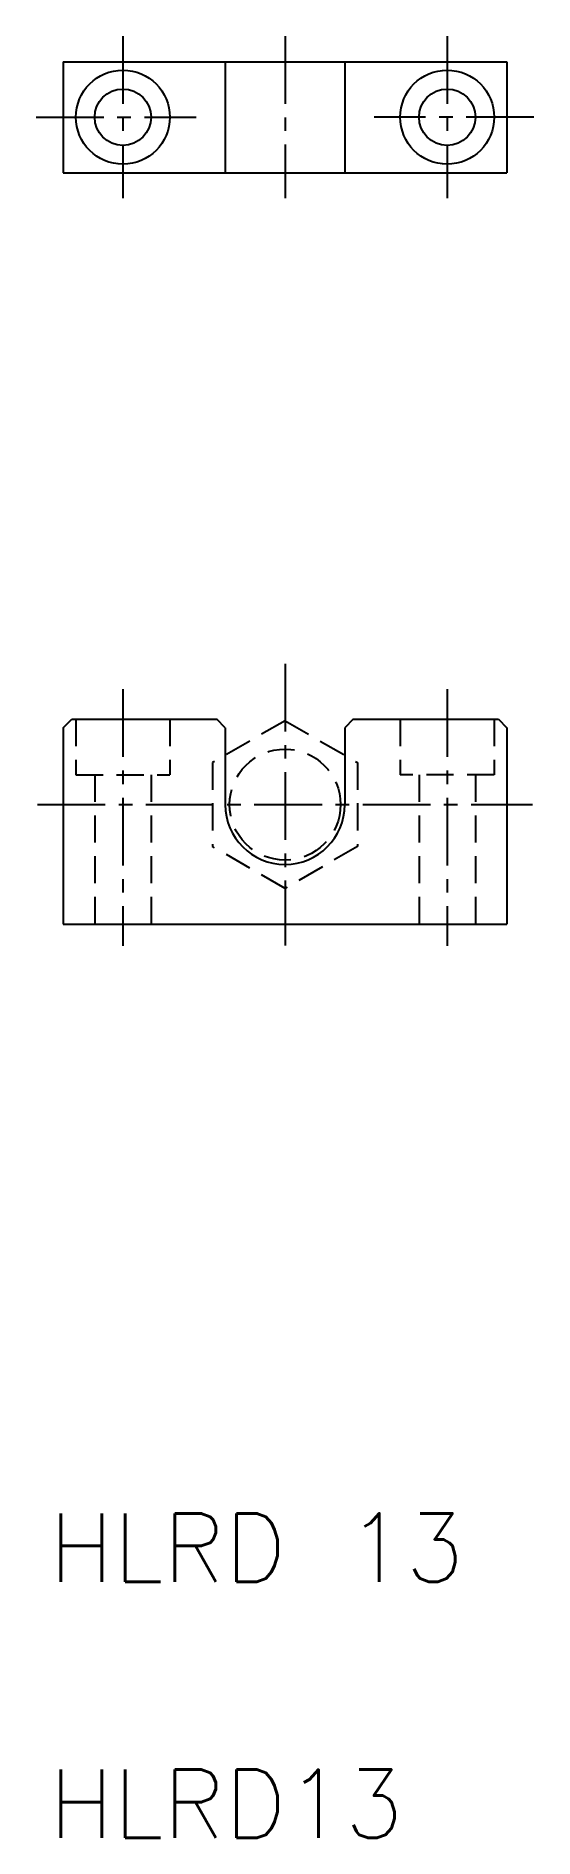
# Model space of a CAD drawing. Extents: x 2534 to 2592, y 73 to 284.
import ezdxf

# ---------------------------------------------------------------- set-up
doc = ezdxf.new("R2010")
doc.units = 0
doc.header["$LTSCALE"] = 0.25
doc.linetypes.add('CENTER', pattern=[50.8, 31.75, -6.35, 6.35, -6.35])
doc.linetypes.add('DASHED', pattern=[19.05, 12.7, -6.35])
doc.layers.get('0').update_dxf_attribs({"linetype": 'CONTINUOUS'})
doc.layers.add('CENTER', color=1, linetype='CENTER')
doc.styles.get("Standard").update_dxf_attribs({"font": 'txt.shx'})

msp = doc.modelspace()

# ---------------------------------------------------------------- linework, layer by layer
for p, q in [((2536.85, 281.44), (2536.85, 268.44)), ((2536.85, 281.44), (2588.85, 281.44)), ((2555.85, 281.44), (2555.85, 268.44)), ((2569.85, 281.44), (2569.85, 268.44)), ((2588.85, 281.44), (2588.85, 268.44)), ((2536.85, 268.44), (2588.85, 268.44)), ((2536.85, 203.45), (2537.85, 204.45)), ((2536.85, 203.45), (2536.85, 180.45)), ((2537.85, 204.45), (2554.85, 204.45)), ((2555.85, 203.45), (2554.85, 204.45)), ((2555.85, 203.45), (2555.85, 194.45)), ((2560.72, 203.04), (2560.72, 203.04)), ((2570.85, 204.45), (2569.85, 203.45)), ((2569.85, 203.45), (2569.85, 194.45)), ((2570.85, 204.45), (2587.85, 204.45)), ((2587.85, 204.45), (2588.85, 203.45)), ((2588.85, 203.45), (2588.85, 180.45)), ((2558.6, 201.81), (2558.6, 201.81)), ((2536.85, 180.45), (2588.85, 180.45))]:
    msp.add_line(p, q)
at = {"color": 3, "linetype": 'DASHED'}
for p, q in [((2538.35, 204.45), (2538.35, 197.95)), ((2549.35, 204.45), (2549.35, 197.95)), ((2562.85, 204.27), (2554.35, 199.36)), ((2562.85, 204.27), (2571.35, 199.36)), ((2576.35, 204.45), (2576.35, 197.95)), ((2587.35, 204.45), (2587.35, 197.95)), ((2554.35, 199.36), (2554.35, 189.55)), ((2571.35, 199.36), (2571.35, 189.55)), ((2538.35, 197.95), (2549.35, 197.95)), ((2540.55, 197.95), (2540.55, 180.45)), ((2547.15, 197.95), (2547.15, 180.45)), ((2587.35, 197.95), (2576.35, 197.95)), ((2578.55, 197.95), (2578.55, 180.45)), ((2585.15, 197.95), (2585.15, 180.45)), ((2562.85, 184.64), (2554.35, 189.55)), ((2571.35, 189.55), (2562.85, 184.64))]:
    msp.add_line(p, q, dxfattribs=at)
for centre, radius in [((2543.85, 274.94), 5.5), ((2581.85, 274.94), 5.5), ((2543.85, 274.94), 3.3), ((2581.85, 274.94), 3.3)]:
    msp.add_circle(centre, radius)
msp.add_circle((2562.85, 194.45), 6.5, dxfattribs=at)
msp.add_arc((2562.85, 194.45), 7, 180, 0)
at = {"layer": 'CENTER', "color": 1, "linetype": 'CENTER'}
for p, q in [((2543.85, 284.44), (2543.85, 265.44)), ((2562.85, 284.44), (2562.85, 265.44)), ((2581.85, 284.44), (2581.85, 265.44)), ((2533.67, 274.94), (2552.42, 274.94)), ((2592.02, 274.94), (2573.28, 274.94)), ((2562.85, 210.95), (2562.85, 177.95)), ((2543.85, 207.96), (2543.85, 177.9)), ((2581.85, 207.96), (2581.85, 177.9)), ((2533.85, 194.45), (2591.85, 194.45))]:
    msp.add_line(p, q, dxfattribs=at)

# ---------------------------------------------------------------- texts
for s, p in [('HLRD 13', (2535.21, 103.45)), ('HLRD13', (2535.21, 73.45))]:
    msp.add_text(s, height=8).set_placement(p)

doc.saveas('drawing.dxf')
